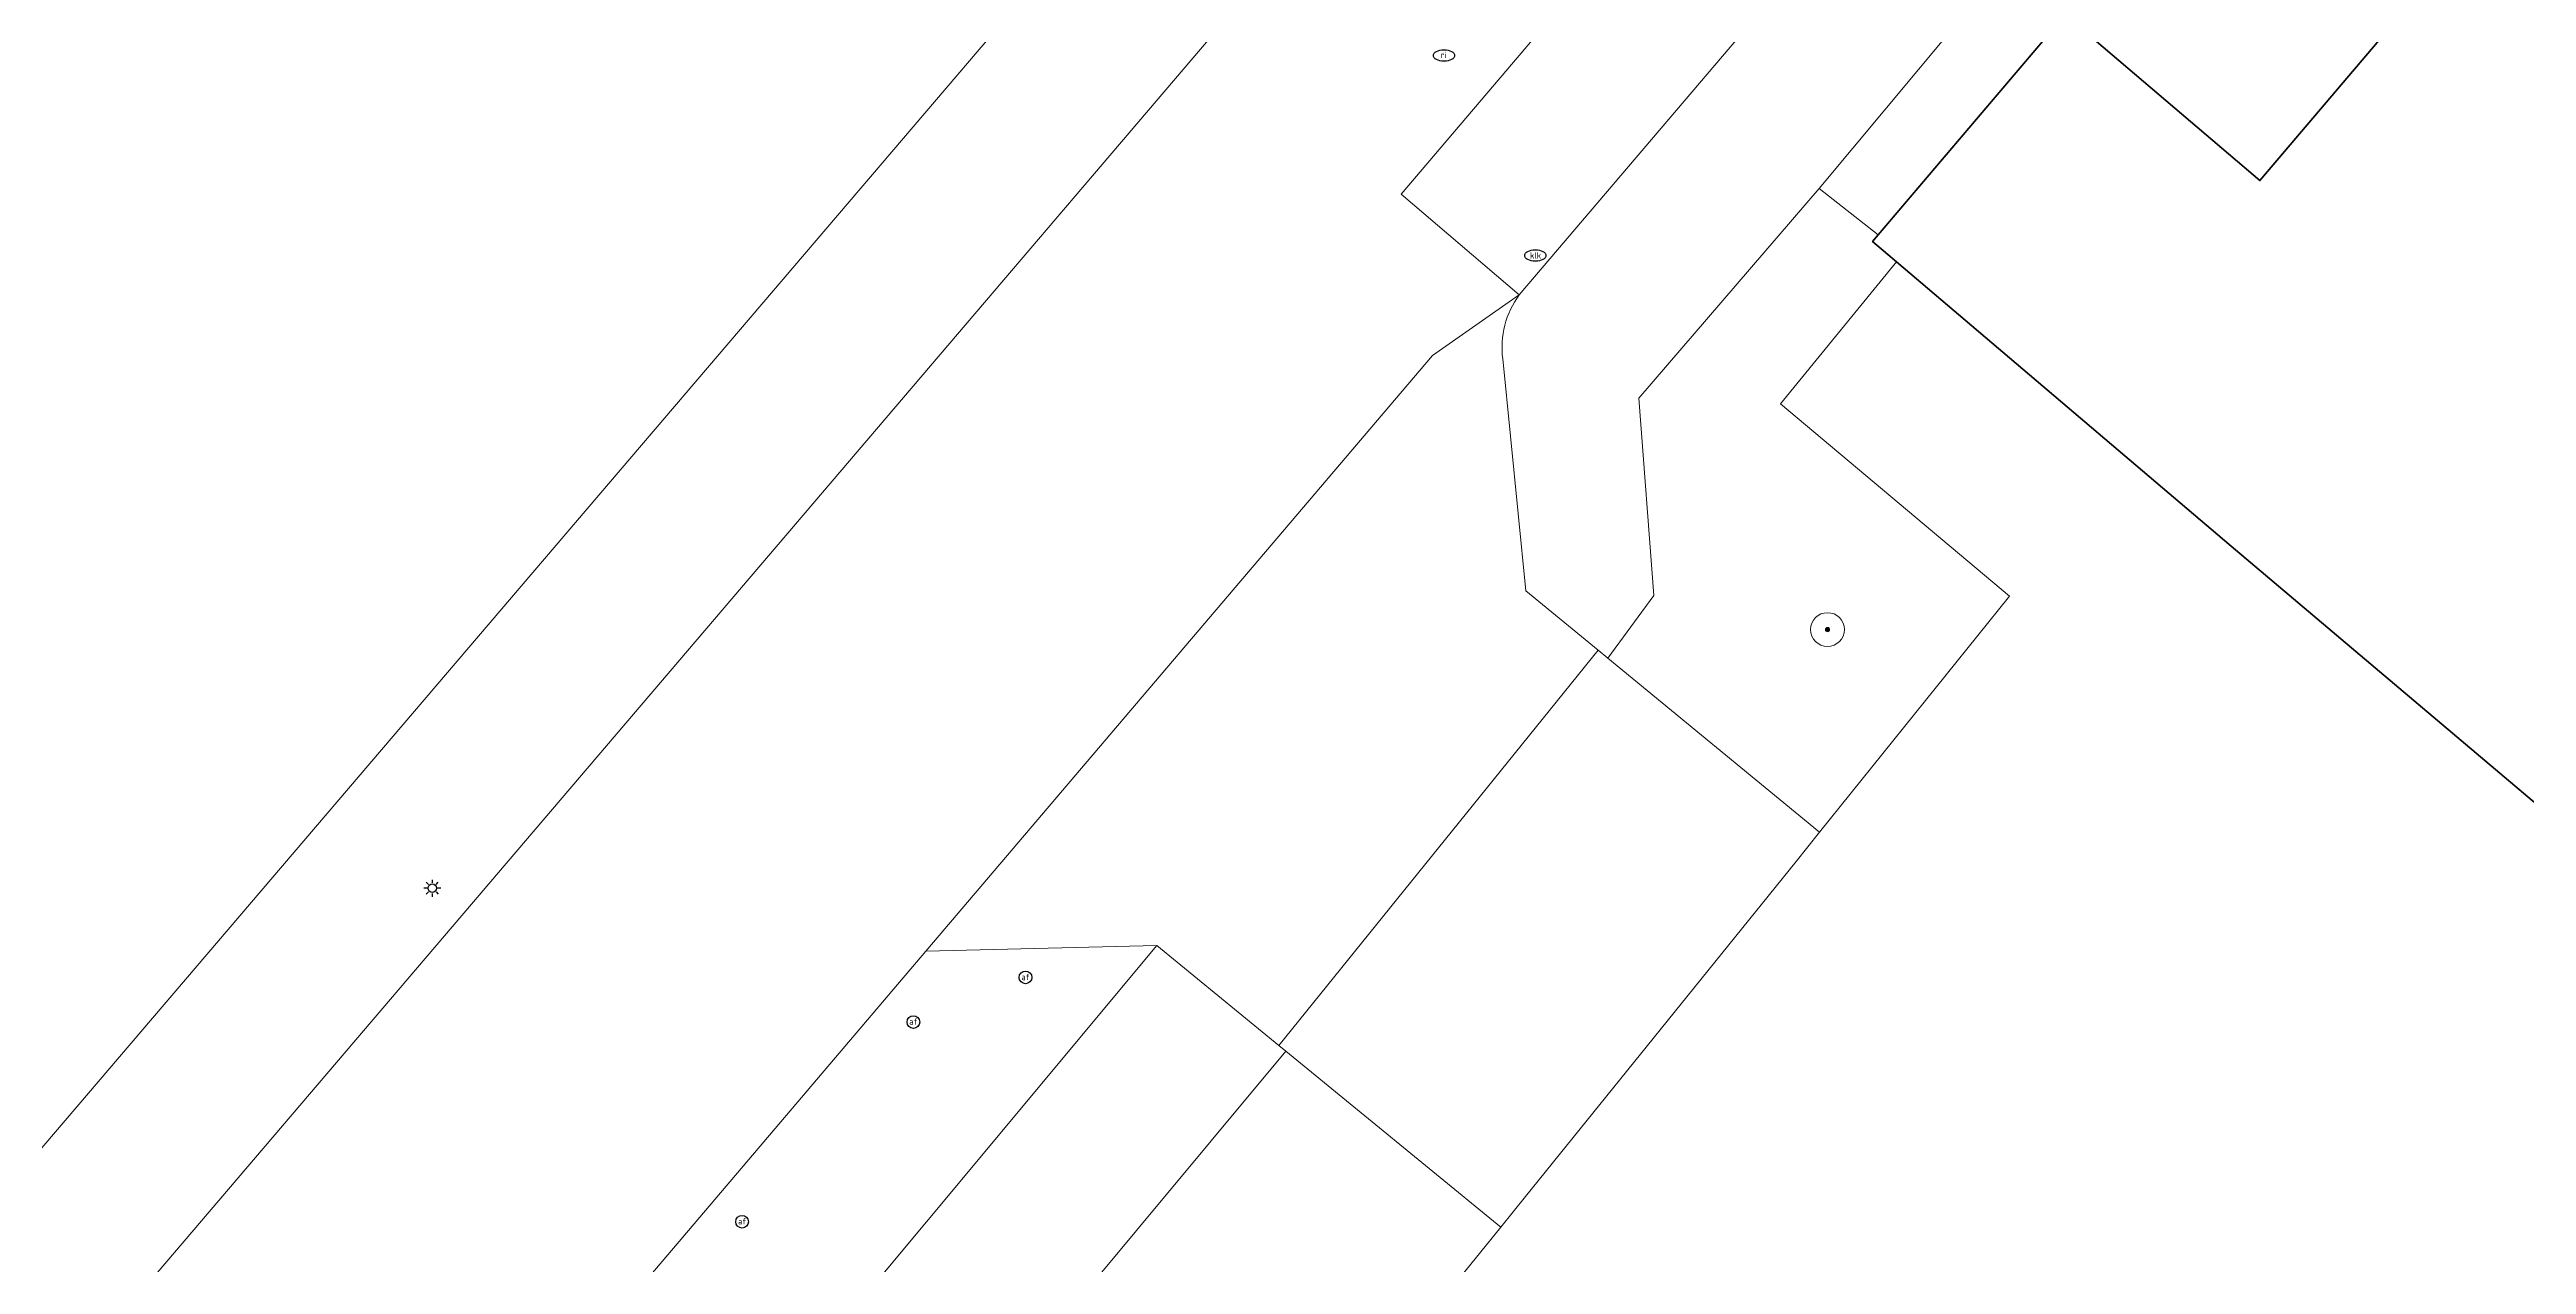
# Model space of a CAD drawing. Header units: metres. Extents: x 30438 to 30782, y 387448 to 387694.
# Drawn here: x 30560.37 to 30589.65, y 387612.07 to 387626.43 of the extents above; entities that cross this region are included whole.
import ezdxf
from ezdxf.enums import TextEntityAlignment as Align

# ---------------------------------------------------------------- set-up
doc = ezdxf.new("R2010")
doc.units = ezdxf.units.M
for name, color, linetype, lineweight in [('B-GV-GR-BEPLANTING_CULTUUR_HEESTERS-GV', 90, 'Continuous', 18), ('B-GV-GR-BOOM-S', 90, 'Continuous', 25), ('B-GV-IE-MEUBILAIR-S', 7, 'Continuous', 25), ('B-GV-IE-TERREINAFSCHEIDING_KUNSTMATIG_HEKWERK-G', 20, 'IE-TERREINAFSCHEIDING_KUNSTMATIG-SO', 18), ('B-GV-OG-BEBOUWING-GV', 7, 'Continuous', 35), ('B-GV-OG-TERREIN_ERF-GV', 7, 'Continuous', 18), ('B-GV-VH-OPENVERHARDING_BETONSTRAATSTEEN-GV', 90, 'Continuous', 18), ('B-GV-VH-OPENVERHARDING_STRAATBAKSTEEN-GV', 90, 'Continuous', 18), ('B-GV-VH-OPENVERHARDING_TEGEL-GV', 90, 'Continuous', 18)]:
    doc.layers.add(name, color=color, linetype=linetype, lineweight=lineweight)
doc.styles.add('NLCS-ISO', font='NLCS-ISO.ttf')
doc.linetypes.add('IE-TERREINAFSCHEIDING_KUNSTMATIG-SO', pattern='A,4,[82,NLCS.SHX,S=0.75,R=90,X=0,Y=0],4,-2', length=10)

# ---------------------------------------------------------------- blocks, each defined once
blk = doc.blocks.new('SIE-MEUBILAIR_PAAL_AFSLUITPAAL-SO')
blk.add_circle((0, 0), 0.75)
at = {"style": 'NLCS-ISO'}
blk.add_text('af', height=0.75, dxfattribs=at).set_placement((0, 0.05), align=Align.MIDDLE_CENTER)
blk = doc.blocks.new('SIE-MEUBILAIR_PAAL_LICHTMAST-SO')
for points in [[(-0.62, 0), (-1, 0)], [(-0.71, 0.71), (-0.44, 0.44)], [(0, 1), (0, 0.62)], [(0.44, 0.44), (0.71, 0.71)], [(1, 0), (0.62, 0)], [(-0.71, -0.71), (-0.44, -0.44)], [(0, -0.62), (0, -1)], [(0.44, -0.44), (0.71, -0.71)]]:
    blk.add_lwpolyline(points)
blk.add_circle((0, 0), 0.5)
blk = doc.blocks.new('SIE-MEUBILAIR_PUT_KOLK-SO')
blk.add_ellipse((0, 0), major_axis=(1.25, 0), ratio=0.54)
at = {"style": 'NLCS-ISO'}
blk.add_text('klk', height=0.75, dxfattribs=at).set_placement((0.03, 0), align=Align.MIDDLE_CENTER)
blk = doc.blocks.new('SIE-MEUBILAIR_PUT_RIOOLPUT-SO')
blk.add_ellipse((0, 0), major_axis=(1.25, 0), ratio=0.54)
at = {"style": 'NLCS-ISO'}
blk.add_text('ri', height=0.75, dxfattribs=at).set_placement((-0.04, 0.07), align=Align.MIDDLE_CENTER)
blk = doc.blocks.new('SGR-BOOM_GBKN-SO')
at = {"linetype": 'ByBlock', "lineweight": 18}
h = blk.add_hatch(color=0, dxfattribs=at)
h.dxf.hatch_style = 1
edge = h.paths.add_edge_path()
edge.add_arc((0, 0), 0.25, 0, 360)
at = {"color": 0, "linetype": 'ByBlock', "lineweight": 18}
for radius in [2, 0.25]:
    blk.add_circle((0, 0), radius, dxfattribs=at)
at = {"color": 0, "linetype": 'ByBlock', "lineweight": 18, "style": 'NLCS-ISO'}
blk.add_attdef('SOORT', (2.5, 0), '', height=1.5, dxfattribs=at)

msp = doc.modelspace()

# ---------------------------------------------------------------- linework, layer by layer
at = {"layer": 'B-GV-GR-BEPLANTING_CULTUUR_HEESTERS-GV'}
for points in [[(30582.203, 387623.922), (30581.919, 387624.163), (30581.987, 387624.244), (30581.29, 387624.789), (30579.158, 387622.312), (30579.334, 387619.98), (30578.789, 387619.239), (30581.294, 387617.18), (30583.537, 387619.973), (30580.831, 387622.245)], [(30573.461, 387615.84), (30570.73, 387615.775), (30555.477, 387597.823), (30555.812, 387597.51), (30557.142, 387596.267)], [(30577.524, 387612.514), (30574.983, 387614.594), (30571.453, 387610.354), (30573.016, 387609.019), (30572.45, 387608.257), (30572.503, 387608.213), (30570.824, 387606.2), (30570.73, 387606.278), (30570.101, 387605.534), (30568.533, 387606.845), (30558.759, 387595.103), (30560.872, 387595.487), (30560.853, 387595.656), (30564.399, 387596.318)]]:
    msp.add_lwpolyline(points, close=True, dxfattribs=at)
at = {"layer": 'B-GV-IE-TERREINAFSCHEIDING_KUNSTMATIG_HEKWERK-G'}
for points in [[(30581.016, 387616.835), (30581.294, 387617.18), (30583.537, 387619.973)], [(30577.816, 387612.874), (30581.016, 387616.835)], [(30560.872, 387595.487), (30560.853, 387595.656), (30564.399, 387596.318), (30577.524, 387612.514), (30577.816, 387612.874)]]:
    msp.add_lwpolyline(points, dxfattribs=at)
at = {"layer": 'B-GV-OG-BEBOUWING-GV'}
msp.add_lwpolyline([(30599.933, 387630.831), (30606.069, 387625.644), (30612.388, 387633.12), (30606.204, 387638.348), (30605.171, 387637.126), (30597.328, 387643.789), (30592.749, 387638.415), (30593.491, 387637.785), (30589.922, 387633.584), (30592.226, 387631.627), (30586.498, 387624.884), (30584.194, 387626.841), (30581.987, 387624.244), (30581.919, 387624.163), (30582.203, 387623.922), (30586.159, 387620.561), (30593.982, 387613.949), (30596.237, 387616.616), (30593.852, 387618.632), (30595.767, 387620.897), (30593.299, 387622.984)], close=True, dxfattribs=at)
at = {"layer": 'B-GV-OG-TERREIN_ERF-GV'}
msp.add_lwpolyline([(30545.395, 387596.006), (30589.48, 387647.669)], dxfattribs=at)
msp.add_lwpolyline([(30592.226, 387631.627), (30589.922, 387633.584), (30593.491, 387637.785), (30592.749, 387638.415), (30588.354, 387633.257), (30581.29, 387624.789), (30581.987, 387624.244), (30584.194, 387626.841), (30586.498, 387624.884)], close=True, dxfattribs=at)
at = {"layer": 'B-GV-VH-OPENVERHARDING_BETONSTRAATSTEEN-GV'}
msp.add_lwpolyline([(30592.076, 387647.669), (30551.84, 387600.474), (30555.269, 387597.577), (30555.477, 387597.823), (30570.73, 387615.775), (30576.719, 387622.817), (30577.742, 387623.531), (30576.349, 387624.724), (30585.437, 387635.409)], dxfattribs=at)
msp.add_lwpolyline([(30581.016, 387616.835), (30581.294, 387617.18), (30578.789, 387619.239), (30578.675, 387619.333), (30574.901, 387614.661), (30574.983, 387614.594), (30577.524, 387612.514), (30577.816, 387612.874)], close=True, dxfattribs=at)
at = {"layer": 'B-GV-VH-OPENVERHARDING_STRAATBAKSTEEN-GV'}
msp.add_lwpolyline([(30585.976, 387635.434), (30585.437, 387635.409), (30576.349, 387624.724), (30577.742, 387623.531), (30585.52, 387632.668)], dxfattribs=at)
at = {"layer": 'B-GV-VH-OPENVERHARDING_TEGEL-GV'}
for points in [[(30589.48, 387647.669), (30545.395, 387596.006)], [(30546.6, 387594.329), (30550.203, 387598.555), (30551.84, 387600.474), (30592.076, 387647.669)], [(30577.548, 387622.777), (30577.821, 387620.036), (30578.675, 387619.333), (30578.789, 387619.239), (30579.334, 387619.98), (30579.158, 387622.312), (30581.29, 387624.789), (30588.354, 387633.257), (30592.749, 387638.415), (30597.328, 387643.789)], [(30585.52, 387632.668), (30577.742, 387623.531)], [(30577.742, 387623.531), (30576.719, 387622.817), (30570.73, 387615.775), (30573.461, 387615.84), (30574.901, 387614.661), (30578.675, 387619.333)], [(30578.675, 387619.333), (30577.821, 387620.036), (30577.548, 387622.777)], [(30571.453, 387610.354), (30574.983, 387614.594), (30574.901, 387614.661), (30573.461, 387615.84), (30557.142, 387596.267), (30557.226, 387596.188), (30555.919, 387594.753), (30554.479, 387596.075), (30555.812, 387597.51), (30555.477, 387597.823), (30555.269, 387597.577), (30554.003, 387596.088)]]:
    msp.add_lwpolyline(points, dxfattribs=at)
for points in [[(30577.742, 387623.531, 0.190985), (30577.548, 387622.777)], [(30577.548, 387622.777, -0.190985), (30577.742, 387623.531)]]:
    msp.add_lwpolyline(points, format="xyb", dxfattribs=at)

# ---------------------------------------------------------------- block references
at = {"layer": 'B-GV-GR-BOOM-S', "xscale": 0.1, "yscale": 0.1, "zscale": 0.1}
msp.add_blockref('SGR-BOOM_GBKN-SO', (30581.387, 387619.576), dxfattribs=at)
at = {"layer": 'B-GV-IE-MEUBILAIR-S', "xscale": 0.1, "yscale": 0.1, "zscale": 0.1}
for name, p in [('SIE-MEUBILAIR_PUT_RIOOLPUT-SO', (30576.854, 387626.362)), ('SIE-MEUBILAIR_PUT_KOLK-SO', (30577.934, 387623.998)), ('SIE-MEUBILAIR_PAAL_LICHTMAST-SO', (30564.897, 387616.519)), ('SIE-MEUBILAIR_PAAL_AFSLUITPAAL-SO', (30571.908, 387615.464)), ('SIE-MEUBILAIR_PAAL_AFSLUITPAAL-SO', (30570.583, 387614.937)), ('SIE-MEUBILAIR_PAAL_AFSLUITPAAL-SO', (30568.559, 387612.577))]:
    msp.add_blockref(name, p, dxfattribs=at)

doc.saveas('drawing.dxf')
